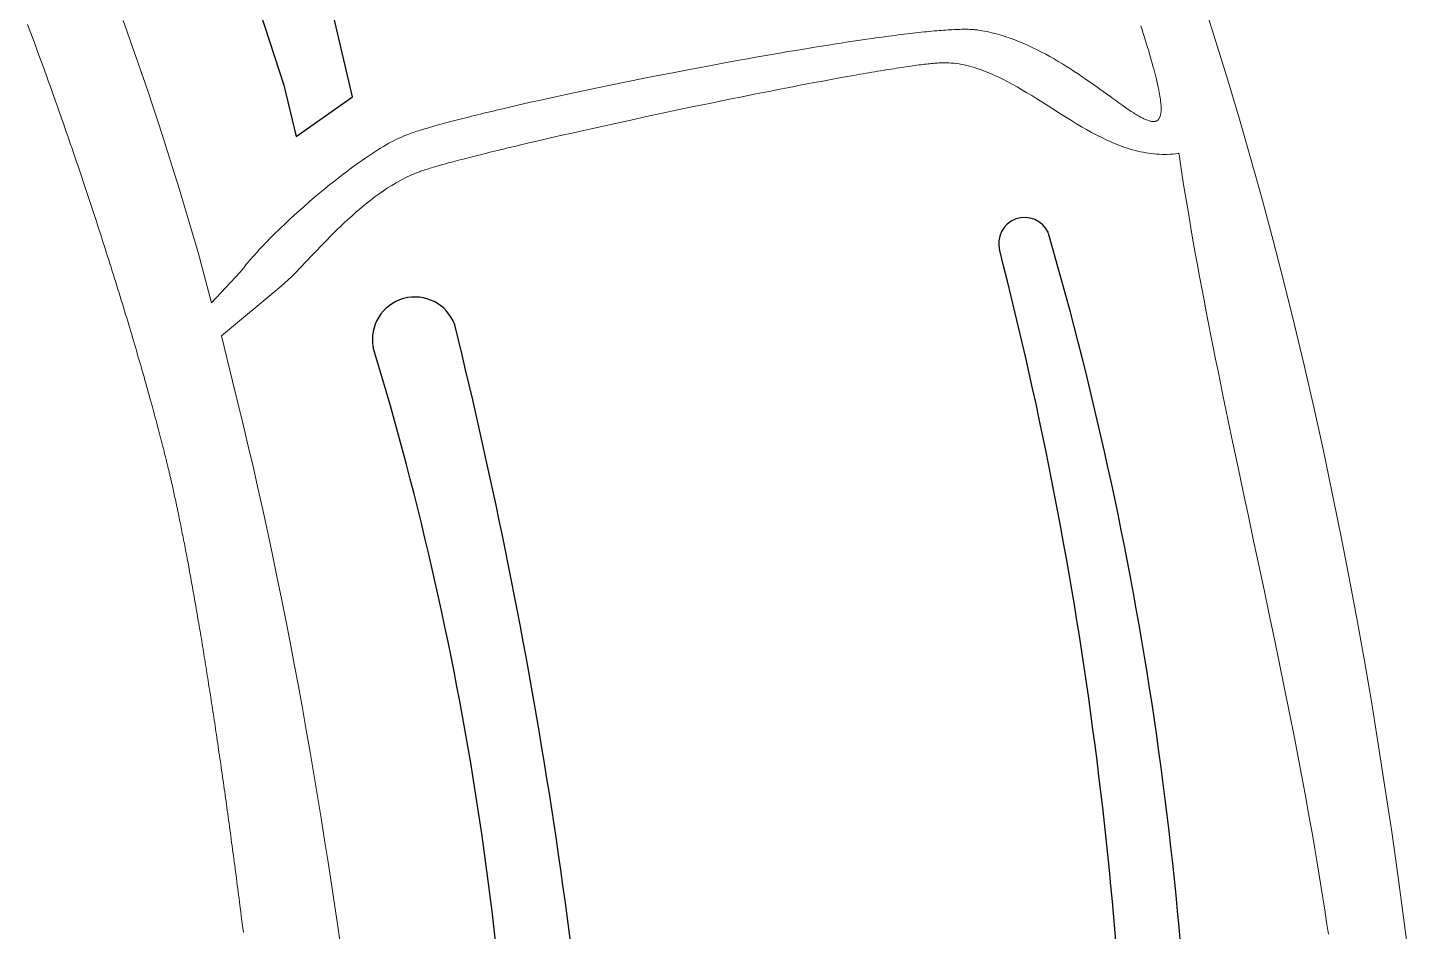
# Model space of a CAD drawing. Header units: millimetres. Extents: x 270980 to 377517, y 122245 to 152875.
# Drawn here: x 365761 to 367170, y 129192 to 130114 of the extents above; entities that cross this region are included whole.
import ezdxf

# ---------------------------------------------------------------- set-up
doc = ezdxf.new("R2010")
doc.units = ezdxf.units.MM
doc.layers.add('图层 1', color=7, linetype='Continuous', lineweight=0)

msp = doc.modelspace()

# ---------------------------------------------------------------- linework, layer by layer
msp.add_lwpolyline([(365879.7, 130378.6), (365924.4, 130304.3), (365988, 130160.4), (366022.1, 130055.6), (366034.4, 130003.3), (366092.1, 130043.7), (366073.1, 130125.2), (366025.5, 130243.5), (365984.5, 130311.3), (365946.5, 130383.4), (365935.4, 130386.6), (365921.6, 130386.6), (365905.2, 130386.6), (365879.7, 130378.6)])
for centre, radius, start, end in [((366777.9, 129894.3), 26.5, 23.9083, 196.076), ((363189.3, 128857.5), 3761.6, 0.1814, 16.1599), ((362684.8, 128840.6), 4200.1, 0.4023, 14.4262), ((366155.7, 129796.3), 43.3, 20.2853, 190.9375), ((360665.5, 128445.9), 5696.9, 3.7327, 13.8676), ((362880.4, 128805.9), 3378.7, 0.0962, 16.8999)]:
    msp.add_arc(centre, radius, start, end)
at = {"layer": '图层 1'}
for p, q in [((365858, 130121.6), (365861.8, 130111)), ((365861.8, 130111), (365865.6, 130100.4)), ((366655.1, 130107.7), (366658.2, 130108.1)), ((366658.2, 130108.1), (366661.1, 130108.4)), ((366661.1, 130108.4), (366664, 130108.8)), ((366664, 130108.8), (366666.9, 130109.1)), ((366666.9, 130109.1), (366669.7, 130109.4)), ((366669.7, 130109.4), (366672.5, 130109.7)), ((366672.5, 130109.7), (366675.3, 130110)), ((366675.3, 130110), (366677.9, 130110.2)), ((366677.9, 130110.2), (366680.6, 130110.5)), ((366680.6, 130110.5), (366683.2, 130110.7)), ((366683.2, 130110.7), (366685.7, 130111)), ((366685.7, 130111), (366688.2, 130111.2)), ((366688.2, 130111.2), (366690.6, 130111.4)), ((366690.6, 130111.4), (366693, 130111.6)), ((366693, 130111.6), (366695.3, 130111.8)), ((366695.3, 130111.8), (366697.6, 130111.9)), ((366697.6, 130111.9), (366699.8, 130112.1)), ((366699.8, 130112.1), (366702, 130112.2)), ((366702, 130112.2), (366704.1, 130112.3)), ((366704.1, 130112.3), (366706.1, 130112.4)), ((366706.1, 130112.4), (366708.1, 130112.5)), ((366708.1, 130112.5), (366710.1, 130112.6)), ((366710.1, 130112.6), (366711.9, 130112.6)), ((366711.9, 130112.6), (366713.8, 130112.7)), ((366713.8, 130112.7), (366715.5, 130112.7)), ((366715.5, 130112.7), (366717.2, 130112.7)), ((366717.2, 130112.7), (366718.8, 130112.7)), ((366718.8, 130112.7), (366720.4, 130112.7)), ((366720.4, 130112.7), (366721.9, 130112.6)), ((366721.9, 130112.6), (366723.3, 130112.6)), ((366723.3, 130112.6), (366724.7, 130112.5)), ((366724.7, 130112.5), (366726, 130112.4)), ((366726, 130112.4), (366727.2, 130112.3)), ((366727.2, 130112.3), (366728.4, 130112.1)), ((366728.4, 130112.1), (366729, 130112.1)), ((366729, 130112.1), (366729.3, 130112)), ((366729.3, 130112), (366729.9, 130112)), ((366729.9, 130112), (366732.3, 130111.6)), ((366732.3, 130111.6), (366734.7, 130111.2)), ((366734.7, 130111.2), (366737.1, 130110.7)), ((366737.1, 130110.7), (366739.6, 130110.3)), ((366739.6, 130110.3), (366742, 130109.7)), ((366742, 130109.7), (366744.4, 130109.2)), ((366744.4, 130109.2), (366749.1, 130108)), ((366749.1, 130108), (366753.9, 130106.6)), ((366897.8, 130112.2), (366896.5, 130116.1)), ((366899, 130108.3), (366897.8, 130112.2)), ((366900.2, 130104.6), (366899, 130108.3)), ((365865.6, 130100.4), (365869.4, 130089.7)), ((366552.3, 130092.5), (366560.2, 130093.8)), ((366560.2, 130093.8), (366567.9, 130095.1)), ((366567.9, 130095.1), (366575.6, 130096.3)), ((366575.6, 130096.3), (366583.2, 130097.5)), ((366583.2, 130097.5), (366590.7, 130098.7)), ((366590.7, 130098.7), (366598, 130099.8)), ((366598, 130099.8), (366605.3, 130100.9)), ((366605.3, 130100.9), (366612.4, 130101.9)), ((366612.4, 130101.9), (366619.4, 130103)), ((366619.4, 130103), (366622.8, 130103.4)), ((366622.8, 130103.4), (366626.2, 130103.9)), ((366626.2, 130103.9), (366629.6, 130104.4)), ((366629.6, 130104.4), (366632.9, 130104.8)), ((366632.9, 130104.8), (366636.2, 130105.3)), ((366636.2, 130105.3), (366639.5, 130105.7)), ((366639.5, 130105.7), (366642.7, 130106.1)), ((366642.7, 130106.1), (366645.9, 130106.5)), ((366645.9, 130106.5), (366649, 130106.9)), ((366649, 130106.9), (366652.1, 130107.3)), ((366652.1, 130107.3), (366655.1, 130107.7)), ((366753.9, 130106.6), (366758.6, 130105.1)), ((366758.6, 130105.1), (366763.3, 130103.5)), ((366763.3, 130103.5), (366768, 130101.8)), ((366768, 130101.8), (366772.6, 130100)), ((366772.6, 130100), (366777.2, 130098.1)), ((366777.2, 130098.1), (366781.7, 130096)), ((366781.7, 130096), (366786.2, 130093.9)), ((366786.2, 130093.9), (366790.7, 130091.8)), ((366901.3, 130101), (366900.2, 130104.6)), ((366902.4, 130097.4), (366901.3, 130101)), ((366903.4, 130094), (366902.4, 130097.4)), ((366904.5, 130090.6), (366903.4, 130094)), ((365869.4, 130089.7), (365873.1, 130079.1)), ((366469.9, 130078.1), (366486.7, 130081.2)), ((366486.7, 130081.2), (366495.1, 130082.7)), ((366495.1, 130082.7), (366503.5, 130084.1)), ((366503.5, 130084.1), (366511.8, 130085.6)), ((366511.8, 130085.6), (366520, 130087.1)), ((366520, 130087.1), (366528.2, 130088.5)), ((366528.2, 130088.5), (366536.3, 130089.9)), ((366536.3, 130089.9), (366544.3, 130091.2)), ((366544.3, 130091.2), (366552.3, 130092.5)), ((366790.7, 130091.8), (366795.1, 130089.5)), ((366795.1, 130089.5), (366799.5, 130087.2)), ((366799.5, 130087.2), (366803.8, 130084.8)), ((366803.8, 130084.8), (366808.1, 130082.4)), ((366808.1, 130082.4), (366812.3, 130079.9)), ((366812.3, 130079.9), (366816.5, 130077.4)), ((366905.4, 130087.4), (366904.5, 130090.6)), ((366906.4, 130084.2), (366905.4, 130087.4)), ((366907.2, 130081.1), (366906.4, 130084.2)), ((366908.1, 130078.1), (366907.2, 130081.1)), ((365873.1, 130079.1), (365876.8, 130068.4)), ((365876.8, 130068.4), (365880.4, 130057.7)), ((366401.9, 130065.1), (366418.9, 130068.4)), ((366418.9, 130068.4), (366435.9, 130071.7)), ((366435.9, 130071.7), (366452.9, 130074.9)), ((366452.9, 130074.9), (366469.9, 130078.1)), ((366603.7, 130065.7), (366597.2, 130064.6)), ((366606.8, 130066.3), (366603.7, 130065.7)), ((366609.9, 130066.8), (366606.8, 130066.3)), ((366613, 130067.3), (366609.9, 130066.8)), ((366616.1, 130067.9), (366613, 130067.3)), ((366619.1, 130068.4), (366616.1, 130067.9)), ((366622.1, 130068.9), (366619.1, 130068.4)), ((366625, 130069.4), (366622.1, 130068.9)), ((366627.9, 130069.9), (366625, 130069.4)), ((366630.7, 130070.3), (366627.9, 130069.9)), ((366633.5, 130070.8), (366630.7, 130070.3)), ((366636.3, 130071.3), (366633.5, 130070.8)), ((366639, 130071.7), (366636.3, 130071.3)), ((366641.7, 130072.1), (366639, 130071.7)), ((366644.3, 130072.5), (366641.7, 130072.1)), ((366646.9, 130072.9), (366644.3, 130072.5)), ((366649.4, 130073.3), (366646.9, 130072.9)), ((366651.9, 130073.7), (366649.4, 130073.3)), ((366654.3, 130074.1), (366651.9, 130073.7)), ((366656.7, 130074.4), (366654.3, 130074.1)), ((366659, 130074.8), (366656.7, 130074.4)), ((366661.3, 130075.1), (366659, 130074.8)), ((366663.5, 130075.4), (366661.3, 130075.1)), ((366665.7, 130075.7), (366663.5, 130075.4)), ((366667.8, 130076), (366665.7, 130075.7)), ((366669.9, 130076.3), (366667.8, 130076)), ((366671.9, 130076.5), (366669.9, 130076.3)), ((366673.9, 130076.8), (366671.9, 130076.5)), ((366675.8, 130077), (366673.9, 130076.8)), ((366677.7, 130077.2), (366675.8, 130077)), ((366679.4, 130077.4), (366677.7, 130077.2)), ((366681.2, 130077.6), (366679.4, 130077.4)), ((366682.9, 130077.8), (366681.2, 130077.6)), ((366684.5, 130077.9), (366682.9, 130077.8)), ((366686, 130078.1), (366684.5, 130077.9)), ((366687.5, 130078.2), (366686, 130078.1)), ((366688.9, 130078.3), (366687.5, 130078.2)), ((366690.3, 130078.4), (366688.9, 130078.3)), ((366691.6, 130078.5), (366690.3, 130078.4)), ((366692.9, 130078.5), (366691.6, 130078.5)), ((366694, 130078.6), (366692.9, 130078.5)), ((366695.1, 130078.6), (366694, 130078.6)), ((366696.2, 130078.6), (366695.1, 130078.6)), ((366697.1, 130078.6), (366696.2, 130078.6)), ((366698, 130078.6), (366697.1, 130078.6)), ((366698.5, 130078.6), (366698, 130078.6)), ((366699.2, 130078.6), (366698.5, 130078.6)), ((366700.5, 130078.5), (366699.2, 130078.6)), ((366703.1, 130078.3), (366700.5, 130078.5)), ((366705.8, 130078), (366703.1, 130078.3)), ((366708.4, 130077.7), (366705.8, 130078)), ((366711, 130077.3), (366708.4, 130077.7)), ((366713.7, 130076.8), (366711, 130077.3)), ((366716.3, 130076.3), (366713.7, 130076.8)), ((366718.9, 130075.7), (366716.3, 130076.3)), ((366721.5, 130075), (366718.9, 130075.7)), ((366724.1, 130074.3), (366721.5, 130075)), ((366726.7, 130073.6), (366724.1, 130074.3)), ((366729.3, 130072.8), (366726.7, 130073.6)), ((366731.9, 130071.9), (366729.3, 130072.8)), ((366734.4, 130071), (366731.9, 130071.9)), ((366737, 130070), (366734.4, 130071)), ((366739.6, 130069), (366737, 130070)), ((366742.2, 130068), (366739.6, 130069)), ((366744.7, 130066.9), (366742.2, 130068)), ((366747.3, 130065.7), (366744.7, 130066.9)), ((366749.8, 130064.6), (366747.3, 130065.7)), ((366816.5, 130077.4), (366820.6, 130074.8)), ((366820.6, 130074.8), (366824.6, 130072.3)), ((366824.6, 130072.3), (366828.6, 130069.7)), ((366828.6, 130069.7), (366832.5, 130067.1)), ((366832.5, 130067.1), (366836.4, 130064.5)), ((366908.9, 130075.1), (366908.1, 130078.1)), ((366909.7, 130072.3), (366908.9, 130075.1)), ((366910.4, 130069.6), (366909.7, 130072.3)), ((366911.1, 130066.9), (366910.4, 130069.6)), ((366911.8, 130064.3), (366911.1, 130066.9)), ((365880.4, 130057.7), (365884.1, 130047)), ((366327.4, 130049.9), (366335.5, 130051.6)), ((366335.5, 130051.6), (366343.6, 130053.3)), ((366343.6, 130053.3), (366351.8, 130055)), ((366351.8, 130055), (366360, 130056.7)), ((366360, 130056.7), (366368.3, 130058.4)), ((366368.3, 130058.4), (366376.7, 130060.1)), ((366376.7, 130060.1), (366385, 130061.8)), ((366385, 130061.8), (366401.9, 130065.1)), ((366534, 130052.7), (366526.5, 130051.2)), ((366541.5, 130054.1), (366534, 130052.7)), ((366548.8, 130055.6), (366541.5, 130054.1)), ((366556.1, 130056.9), (366548.8, 130055.6)), ((366563.2, 130058.3), (366556.1, 130056.9)), ((366570.3, 130059.6), (366563.2, 130058.3)), ((366577.2, 130060.9), (366570.3, 130059.6)), ((366584, 130062.2), (366577.2, 130060.9)), ((366590.7, 130063.4), (366584, 130062.2)), ((366597.2, 130064.6), (366590.7, 130063.4)), ((366754.9, 130062.1), (366749.8, 130064.6)), ((366760, 130059.5), (366754.9, 130062.1)), ((366765.1, 130056.8), (366760, 130059.5)), ((366770.2, 130054), (366765.1, 130056.8)), ((366775.2, 130051), (366770.2, 130054)), ((366836.4, 130064.5), (366840.2, 130061.9)), ((366840.2, 130061.9), (366843.9, 130059.3)), ((366843.9, 130059.3), (366847.6, 130056.7)), ((366847.6, 130056.7), (366851.2, 130054.2)), ((366851.2, 130054.2), (366854.7, 130051.7)), ((366854.7, 130051.7), (366858.1, 130049.2)), ((366912.4, 130061.8), (366911.8, 130064.3)), ((366912.9, 130059.4), (366912.4, 130061.8)), ((366913.5, 130057), (366912.9, 130059.4)), ((366914, 130054.8), (366913.5, 130057)), ((366914.5, 130052.6), (366914, 130054.8)), ((366914.9, 130050.5), (366914.5, 130052.6)), ((365884.1, 130047), (365887.7, 130036.3)), ((366266.4, 130036.5), (366273.7, 130038.2)), ((366273.7, 130038.2), (366281, 130039.8)), ((366281, 130039.8), (366288.5, 130041.5)), ((366288.5, 130041.5), (366296.1, 130043.2)), ((366296.1, 130043.2), (366303.8, 130044.8)), ((366303.8, 130044.8), (366311.6, 130046.5)), ((366311.6, 130046.5), (366319.5, 130048.2)), ((366319.5, 130048.2), (366327.4, 130049.9)), ((366472.1, 130040.3), (366456.2, 130037.1)), ((366480, 130042), (366472.1, 130040.3)), ((366487.9, 130043.6), (366480, 130042)), ((366495.7, 130045.1), (366487.9, 130043.6)), ((366503.5, 130046.7), (366495.7, 130045.1)), ((366511.2, 130048.2), (366503.5, 130046.7)), ((366518.9, 130049.7), (366511.2, 130048.2)), ((366526.5, 130051.2), (366518.9, 130049.7)), ((366780.3, 130048), (366775.2, 130051)), ((366785.4, 130045), (366780.3, 130048)), ((366790.4, 130041.8), (366785.4, 130045)), ((366795.5, 130038.6), (366790.4, 130041.8)), ((366805.6, 130032.2), (366795.5, 130038.6)), ((366858.1, 130049.2), (366861.5, 130046.8)), ((366861.5, 130046.8), (366864.8, 130044.4)), ((366864.8, 130044.4), (366868, 130042.1)), ((366868, 130042.1), (366871.1, 130039.9)), ((366871.1, 130039.9), (366874.1, 130037.7)), ((366874.1, 130037.7), (366877.1, 130035.6)), ((366915.3, 130048.4), (366914.9, 130050.5)), ((366915.6, 130046.5), (366915.3, 130048.4)), ((366915.9, 130044.6), (366915.6, 130046.5)), ((366916.2, 130042.8), (366915.9, 130044.6)), ((366916.5, 130041), (366916.2, 130042.8)), ((366916.7, 130039.4), (366916.5, 130041)), ((366916.8, 130037.8), (366916.7, 130039.4)), ((366917, 130036.3), (366916.8, 130037.8)), ((365887.7, 130036.3), (365894.7, 130014.9)), ((366210.5, 130023.2), (366213.5, 130024)), ((366213.5, 130024), (366216.5, 130024.7)), ((366216.5, 130024.7), (366219.6, 130025.5)), ((366219.6, 130025.5), (366222.7, 130026.2)), ((366222.7, 130026.2), (366225.8, 130027)), ((366225.8, 130027), (366229, 130027.8)), ((366229, 130027.8), (366232.2, 130028.5)), ((366232.2, 130028.5), (366235.5, 130029.3)), ((366235.5, 130029.3), (366238.8, 130030.1)), ((366238.8, 130030.1), (366242.1, 130030.9)), ((366242.1, 130030.9), (366245.5, 130031.7)), ((366245.5, 130031.7), (366252.3, 130033.3)), ((366252.3, 130033.3), (366259.3, 130034.9)), ((366259.3, 130034.9), (366266.4, 130036.5)), ((366392, 130023.6), (366376.1, 130020.1)), ((366408, 130027), (366392, 130023.6)), ((366424.1, 130030.4), (366408, 130027)), ((366440.1, 130033.8), (366424.1, 130030.4)), ((366456.2, 130037.1), (366440.1, 130033.8)), ((366815.7, 130025.8), (366805.6, 130032.2)), ((366820.8, 130022.6), (366815.7, 130025.8)), ((366877.1, 130035.6), (366879.9, 130033.6)), ((366879.9, 130033.6), (366882.7, 130031.7)), ((366882.7, 130031.7), (366885.4, 130029.9)), ((366885.4, 130029.9), (366886.7, 130029)), ((366886.7, 130029), (366888, 130028.2)), ((366888, 130028.2), (366889.2, 130027.4)), ((366889.2, 130027.4), (366890.5, 130026.6)), ((366890.5, 130026.6), (366891.7, 130025.8)), ((366891.7, 130025.8), (366892.9, 130025.1)), ((366892.9, 130025.1), (366894, 130024.4)), ((366894, 130024.4), (366895.1, 130023.8)), ((366895.1, 130023.8), (366896.3, 130023.2)), ((366916, 130023.2), (366916.2, 130023.9)), ((366916.2, 130023.9), (366916.5, 130024.7)), ((366916.5, 130024.7), (366916.7, 130025.6)), ((366916.7, 130025.6), (366916.8, 130026.5)), ((366916.8, 130026.5), (366917, 130027.5)), ((366917.1, 130034.8), (366917, 130036.3)), ((366917, 130027.5), (366917.1, 130028.6)), ((366917.2, 130033.4), (366917.1, 130034.8)), ((366917.1, 130028.6), (366917.2, 130029.7)), ((366917.2, 130032.1), (366917.2, 130033.4)), ((366917.2, 130030.9), (366917.2, 130032.1)), ((366917.2, 130029.7), (366917.2, 130030.9)), ((365894.7, 130014.9), (365901.7, 129993.4)), ((366159.6, 130009.2), (366161.4, 130009.7)), ((366161.4, 130009.7), (366163.4, 130010.3)), ((366163.4, 130010.3), (366165.4, 130011)), ((366165.4, 130011), (366167.4, 130011.6)), ((366167.4, 130011.6), (366169.6, 130012.2)), ((366169.6, 130012.2), (366171.7, 130012.8)), ((366171.7, 130012.8), (366173.9, 130013.5)), ((366173.9, 130013.5), (366176.2, 130014.1)), ((366176.2, 130014.1), (366178.6, 130014.8)), ((366178.6, 130014.8), (366181, 130015.4)), ((366181, 130015.4), (366183.4, 130016.1)), ((366183.4, 130016.1), (366185.9, 130016.8)), ((366185.9, 130016.8), (366188.4, 130017.5)), ((366188.4, 130017.5), (366191, 130018.2)), ((366191, 130018.2), (366193.7, 130018.9)), ((366193.7, 130018.9), (366196.4, 130019.6)), ((366196.4, 130019.6), (366199.1, 130020.3)), ((366199.1, 130020.3), (366201.9, 130021)), ((366201.9, 130021), (366204.7, 130021.7)), ((366204.7, 130021.7), (366207.6, 130022.5)), ((366207.6, 130022.5), (366210.5, 130023.2)), ((366329.6, 130009.9), (366322.1, 130008.2)), ((366337.2, 130011.6), (366329.6, 130009.9)), ((366344.9, 130013.3), (366337.2, 130011.6)), ((366352.6, 130015), (366344.9, 130013.3)), ((366360.4, 130016.7), (366352.6, 130015)), ((366368.2, 130018.4), (366360.4, 130016.7)), ((366376.1, 130020.1), (366368.2, 130018.4)), ((366825.9, 130019.5), (366820.8, 130022.6)), ((366831, 130016.4), (366825.9, 130019.5)), ((366836.1, 130013.3), (366831, 130016.4)), ((366841.2, 130010.4), (366836.1, 130013.3)), ((366846.3, 130007.5), (366841.2, 130010.4)), ((366896.3, 130023.2), (366897.3, 130022.6)), ((366897.3, 130022.6), (366898.4, 130022)), ((366898.4, 130022), (366899.4, 130021.5)), ((366899.4, 130021.5), (366900.4, 130021)), ((366900.4, 130021), (366901.4, 130020.6)), ((366901.4, 130020.6), (366902.3, 130020.2)), ((366902.3, 130020.2), (366903.3, 130019.9)), ((366903.3, 130019.9), (366904.2, 130019.5)), ((366904.2, 130019.5), (366905, 130019.3)), ((366905, 130019.3), (366905.9, 130019)), ((366905.9, 130019), (366906.7, 130018.9)), ((366906.7, 130018.9), (366907.5, 130018.7)), ((366907.5, 130018.7), (366908.2, 130018.6)), ((366908.2, 130018.6), (366909, 130018.6)), ((366909, 130018.6), (366909.6, 130018.6)), ((366909.6, 130018.6), (366910.3, 130018.6)), ((366910.3, 130018.6), (366911, 130018.7)), ((366911, 130018.7), (366911.6, 130018.8)), ((366911.6, 130018.8), (366912.1, 130019)), ((366912.1, 130019), (366912.7, 130019.3)), ((366912.7, 130019.3), (366913.2, 130019.6)), ((366913.2, 130019.6), (366913.7, 130019.9)), ((366913.7, 130019.9), (366914.2, 130020.3)), ((366914.2, 130020.3), (366914.6, 130020.8)), ((366914.6, 130020.8), (366915, 130021.3)), ((366915, 130021.3), (366915.3, 130021.9)), ((366915.3, 130021.9), (366915.7, 130022.5)), ((366915.7, 130022.5), (366916, 130023.2)), ((366126.4, 129994.8), (366129.2, 129996.4)), ((366129.2, 129996.4), (366131.9, 129997.9)), ((366131.9, 129997.9), (366134.5, 129999.3)), ((366134.5, 129999.3), (366137, 130000.5)), ((366137, 130000.5), (366139.5, 130001.7)), ((366139.5, 130001.7), (366141.9, 130002.8)), ((366141.9, 130002.8), (366144.2, 130003.8)), ((366144.2, 130003.8), (366145.5, 130004.3)), ((366145.5, 130004.3), (366146.8, 130004.8)), ((366146.8, 130004.8), (366148.1, 130005.3)), ((366148.1, 130005.3), (366149.6, 130005.8)), ((366149.6, 130005.8), (366151.1, 130006.3)), ((366151.1, 130006.3), (366152.7, 130006.9)), ((366152.7, 130006.9), (366154.3, 130007.4)), ((366154.3, 130007.4), (366156, 130008)), ((366156, 130008), (366157.8, 130008.6)), ((366157.8, 130008.6), (366159.6, 130009.2)), ((366272, 129996.7), (366265.3, 129995.2)), ((366278.8, 129998.3), (366272, 129996.7)), ((366285.8, 129999.9), (366278.8, 129998.3)), ((366292.8, 130001.6), (366285.8, 129999.9)), ((366300, 130003.2), (366292.8, 130001.6)), ((366307.3, 130004.9), (366300, 130003.2)), ((366314.6, 130006.5), (366307.3, 130004.9)), ((366322.1, 130008.2), (366314.6, 130006.5)), ((366851.5, 130004.8), (366846.3, 130007.5)), ((366856.6, 130002.2), (366851.5, 130004.8)), ((366861.8, 129999.7), (366856.6, 130002.2)), ((366864.4, 129998.5), (366861.8, 129999.7)), ((366867.1, 129997.3), (366864.4, 129998.5)), ((366869.7, 129996.2), (366867.1, 129997.3)), ((366872.3, 129995.2), (366869.7, 129996.2)), ((365901.7, 129993.4), (365908.5, 129971.8)), ((366102.3, 129979.3), (366105.5, 129981.5)), ((366105.5, 129981.5), (366108.6, 129983.7)), ((366108.6, 129983.7), (366111.7, 129985.7)), ((366111.7, 129985.7), (366114.8, 129987.7)), ((366114.8, 129987.7), (366117.8, 129989.6)), ((366117.8, 129989.6), (366120.7, 129991.4)), ((366120.7, 129991.4), (366123.6, 129993.2)), ((366123.6, 129993.2), (366126.4, 129994.8)), ((366209, 129981.3), (366206.4, 129980.7)), ((366211.6, 129982), (366209, 129981.3)), ((366214.2, 129982.7), (366211.6, 129982)), ((366216.9, 129983.4), (366214.2, 129982.7)), ((366219.6, 129984), (366216.9, 129983.4)), ((366222.4, 129984.7), (366219.6, 129984)), ((366225.2, 129985.4), (366222.4, 129984.7)), ((366228, 129986.1), (366225.2, 129985.4)), ((366230.9, 129986.9), (366228, 129986.1)), ((366233.9, 129987.6), (366230.9, 129986.9)), ((366236.8, 129988.3), (366233.9, 129987.6)), ((366239.9, 129989.1), (366236.8, 129988.3)), ((366242.9, 129989.8), (366239.9, 129989.1)), ((366246, 129990.5), (366242.9, 129989.8)), ((366249.1, 129991.3), (366246, 129990.5)), ((366252.3, 129992.1), (366249.1, 129991.3)), ((366258.7, 129993.6), (366252.3, 129992.1)), ((366265.3, 129995.2), (366258.7, 129993.6)), ((366874.9, 129994.1), (366872.3, 129995.2)), ((366877.6, 129993.2), (366874.9, 129994.1)), ((366880.2, 129992.2), (366877.6, 129993.2)), ((366882.8, 129991.3), (366880.2, 129992.2)), ((366885.5, 129990.5), (366882.8, 129991.3)), ((366888.2, 129989.7), (366885.5, 129990.5)), ((366890.8, 129989), (366888.2, 129989.7)), ((366893.5, 129988.3), (366890.8, 129989)), ((366896.2, 129987.7), (366893.5, 129988.3)), ((366898.9, 129987.2), (366896.2, 129987.7)), ((366901.6, 129986.7), (366898.9, 129987.2)), ((366904.3, 129986.2), (366901.6, 129986.7)), ((366907, 129985.9), (366904.3, 129986.2)), ((366909.7, 129985.6), (366907, 129985.9)), ((366912.5, 129985.3), (366909.7, 129985.6)), ((366915.2, 129985.2), (366912.5, 129985.3)), ((366918, 129985.1), (366915.2, 129985.2)), ((366920.8, 129985.1), (366918, 129985.1)), ((366923.5, 129985.1), (366920.8, 129985.1)), ((366926.3, 129985.2), (366923.5, 129985.1)), ((366929.1, 129985.4), (366926.3, 129985.2)), ((366931.9, 129985.7), (366929.1, 129985.4)), ((366934.7, 129986.1), (366931.9, 129985.7)), ((366935.1, 129986.1), (366934.7, 129986.1)), ((366935.3, 129986.2), (366935.1, 129986.1)), ((366935.4, 129986.2), (366935.3, 129986.2)), ((366935.3, 129986.2), (366935.3, 129986.2)), ((366935.4, 129986.1), (366935.4, 129986.2)), ((366935.4, 129986.2), (366935.4, 129986.2)), ((366935.4, 129986.2), (366935.4, 129986.2)), ((366935.8, 129983.3), (366935.4, 129986.1)), ((366936.7, 129977.5), (366935.8, 129983.3)), ((365908.5, 129971.8), (365915.1, 129950.2)), ((366082.5, 129964.9), (366085.9, 129967.4)), ((366085.9, 129967.4), (366089.2, 129969.9)), ((366089.2, 129969.9), (366092.5, 129972.3)), ((366092.5, 129972.3), (366095.8, 129974.7)), ((366095.8, 129974.7), (366099.1, 129977.1)), ((366099.1, 129977.1), (366102.3, 129979.3)), ((366160.3, 129967.4), (366159.3, 129967)), ((366161.5, 129967.8), (366160.3, 129967.4)), ((366162.7, 129968.2), (366161.5, 129967.8)), ((366163.9, 129968.6), (366162.7, 129968.2)), ((366165.2, 129969), (366163.9, 129968.6)), ((366166.6, 129969.5), (366165.2, 129969)), ((366168.1, 129969.9), (366166.6, 129969.5)), ((366169.6, 129970.4), (366168.1, 129969.9)), ((366171.1, 129970.9), (366169.6, 129970.4)), ((366172.8, 129971.4), (366171.1, 129970.9)), ((366174.4, 129971.9), (366172.8, 129971.4)), ((366176.2, 129972.4), (366174.4, 129971.9)), ((366178, 129972.9), (366176.2, 129972.4)), ((366179.9, 129973.5), (366178, 129972.9)), ((366181.8, 129974), (366179.9, 129973.5)), ((366183.8, 129974.6), (366181.8, 129974)), ((366185.8, 129975.2), (366183.8, 129974.6)), ((366187.9, 129975.7), (366185.8, 129975.2)), ((366190, 129976.3), (366187.9, 129975.7)), ((366192.2, 129976.9), (366190, 129976.3)), ((366194.4, 129977.5), (366192.2, 129976.9)), ((366196.7, 129978.1), (366194.4, 129977.5)), ((366199.1, 129978.8), (366196.7, 129978.1)), ((366201.5, 129979.4), (366199.1, 129978.8)), ((366203.9, 129980), (366201.5, 129979.4)), ((366206.4, 129980.7), (366203.9, 129980)), ((366938.4, 129966), (366936.7, 129977.5)), ((366062.1, 129948.7), (366069, 129954.2)), ((366069, 129954.2), (366072.4, 129956.9)), ((366072.4, 129956.9), (366075.8, 129959.6)), ((366075.8, 129959.6), (366079.1, 129962.3)), ((366079.1, 129962.3), (366082.5, 129964.9)), ((366132.2, 129953.5), (366127.9, 129950.8)), ((366136.7, 129956.1), (366132.2, 129953.5)), ((366141.1, 129958.6), (366136.7, 129956.1)), ((366143.4, 129959.8), (366141.1, 129958.6)), ((366145.7, 129961), (366143.4, 129959.8)), ((366148, 129962.1), (366145.7, 129961)), ((366150.3, 129963.2), (366148, 129962.1)), ((366152.6, 129964.2), (366150.3, 129963.2)), ((366154.9, 129965.2), (366152.6, 129964.2)), ((366157.3, 129966.2), (366154.9, 129965.2)), ((366157.6, 129966.3), (366157.3, 129966.2)), ((366157.8, 129966.4), (366157.6, 129966.3)), ((366158.3, 129966.6), (366157.8, 129966.4)), ((366159.3, 129967), (366158.3, 129966.6)), ((366940.2, 129954.5), (366938.4, 129966)), ((366942.1, 129942.9), (366940.2, 129954.5)), ((365915.1, 129950.2), (365921.7, 129928.6)), ((366048.6, 129937.2), (366055.3, 129943)), ((366055.3, 129943), (366062.1, 129948.7)), ((366111, 129938.8), (366106.9, 129935.6)), ((366115.1, 129942), (366111, 129938.8)), ((366119.3, 129945), (366115.1, 129942)), ((366123.6, 129947.9), (366119.3, 129945)), ((366127.9, 129950.8), (366123.6, 129947.9)), ((366944, 129931.2), (366942.1, 129942.9)), ((365921.7, 129928.6), (365928.1, 129906.9)), ((366028.9, 129919.6), (366035.3, 129925.5)), ((366035.3, 129925.5), (366041.9, 129931.4)), ((366041.9, 129931.4), (366048.6, 129937.2)), ((366095, 129925.7), (366091.2, 129922.2)), ((366098.9, 129929), (366095, 129925.7)), ((366102.9, 129932.4), (366098.9, 129929)), ((366106.9, 129935.6), (366102.9, 129932.4)), ((366946, 129919.5), (366944, 129931.2)), ((366016.4, 129907.9), (366019.5, 129910.8)), ((366019.5, 129910.8), (366022.6, 129913.7)), ((366022.6, 129913.7), (366025.7, 129916.7)), ((366025.7, 129916.7), (366028.9, 129919.6)), ((366080, 129911.8), (366076.4, 129908.3)), ((366083.6, 129915.3), (366080, 129911.8)), ((366087.4, 129918.8), (366083.6, 129915.3)), ((366091.2, 129922.2), (366087.4, 129918.8)), ((366948, 129907.8), (366946, 129919.5)), ((365928.1, 129906.9), (365934.4, 129885.1)), ((366004.8, 129896.3), (366007.6, 129899.2)), ((366007.6, 129899.2), (366010.5, 129902)), ((366010.5, 129902), (366013.4, 129904.9)), ((366013.4, 129904.9), (366016.4, 129907.9)), ((366065.9, 129897.7), (366062.5, 129894.3)), ((366069.3, 129901.2), (366065.9, 129897.7)), ((366072.8, 129904.7), (366069.3, 129901.2)), ((366076.4, 129908.3), (366072.8, 129904.7)), ((366950, 129896), (366948, 129907.8)), ((365934.4, 129885.1), (365948.2, 129833.8)), ((365991.9, 129882.4), (365994.3, 129885.1)), ((365994.3, 129885.1), (365996.8, 129887.9)), ((365996.8, 129887.9), (365999.4, 129890.7)), ((365999.4, 129890.7), (366002.1, 129893.5)), ((366002.1, 129893.5), (366004.8, 129896.3)), ((366052.7, 129884), (366049.6, 129880.8)), ((366055.9, 129887.4), (366052.7, 129884)), ((366059.2, 129890.8), (366055.9, 129887.4)), ((366062.5, 129894.3), (366059.2, 129890.8)), ((366952.1, 129884.2), (366950, 129896)), ((366954.3, 129872.3), (366952.1, 129884.2)), ((365979.1, 129867.1), (365981, 129869.5)), ((365981, 129869.5), (365983, 129872)), ((365983, 129872), (365985, 129874.6)), ((365985, 129874.6), (365987.2, 129877.1)), ((365987.2, 129877.1), (365989.5, 129879.8)), ((365989.5, 129879.8), (365991.9, 129882.4)), ((366040.6, 129871.3), (366037.7, 129868.3)), ((366043.5, 129874.4), (366040.6, 129871.3)), ((366046.5, 129877.5), (366043.5, 129874.4)), ((366049.6, 129880.8), (366046.5, 129877.5)), ((366956.5, 129860.4), (366954.3, 129872.3)), ((365948.2, 129833.8), (365977.3, 129864.8)), ((365977.3, 129864.8), (365979.1, 129867.1)), ((366024.1, 129855), (366022.8, 129853.8)), ((366025.4, 129856.2), (366024.1, 129855)), ((366026.7, 129857.4), (366025.4, 129856.2)), ((366029.3, 129859.9), (366026.7, 129857.4)), ((366032.1, 129862.6), (366029.3, 129859.9)), ((366034.8, 129865.4), (366032.1, 129862.6)), ((366037.7, 129868.3), (366034.8, 129865.4)), ((366958.7, 129848.5), (366956.5, 129860.4)), ((366019.1, 129850.6), (365958.2, 129800)), ((366020.3, 129851.6), (366019.1, 129850.6)), ((366021.6, 129852.7), (366020.3, 129851.6)), ((366022.8, 129853.8), (366021.6, 129852.7)), ((366961, 129836.5), (366958.7, 129848.5)), ((366963.3, 129824.5), (366961, 129836.5)), ((366965.6, 129812.5), (366963.3, 129824.5)), ((366968, 129800.4), (366965.6, 129812.5)), ((365958.2, 129800), (365969.7, 129753.8)), ((366970.4, 129788.3), (366968, 129800.4)), ((366972.8, 129776.1), (366970.4, 129788.3)), ((366975.3, 129764), (366972.8, 129776.1)), ((366977.8, 129751.8), (366975.3, 129764)), ((365969.7, 129753.8), (365975.1, 129731.7)), ((366980.3, 129739.5), (366977.8, 129751.8)), ((365975.1, 129731.7), (365980.5, 129709.7)), ((366985.3, 129715), (366980.3, 129739.5)), ((366990.5, 129690.4), (366985.3, 129715)), ((365980.5, 129709.7), (365985.7, 129687.6)), ((365985.7, 129687.6), (365990.9, 129665.5)), ((366995.7, 129665.6), (366990.5, 129690.4)), ((365990.9, 129665.5), (365995.9, 129643.3)), ((367001, 129640.8), (366995.7, 129665.6)), ((365995.9, 129643.3), (366000.9, 129621.1)), ((367006.3, 129615.9), (367001, 129640.8)), ((366000.9, 129621.1), (366005.7, 129598.9)), ((367011.6, 129591), (367006.3, 129615.9)), ((366005.7, 129598.9), (366010.4, 129576.6)), ((367017, 129566), (367011.6, 129591)), ((366010.4, 129576.6), (366015, 129554.4)), ((367022.3, 129540.9), (367017, 129566)), ((366015, 129554.4), (366019.6, 129532.1)), ((366019.6, 129532.1), (366024, 129509.8)), ((367027.6, 129515.8), (367022.3, 129540.9)), ((366024, 129509.8), (366028.4, 129487.4)), ((367032.9, 129490.6), (367027.6, 129515.8)), ((367038.1, 129465.5), (367032.9, 129490.6)), ((366028.4, 129487.4), (366032.6, 129465)), ((366032.6, 129465), (366036.8, 129442.7)), ((367043.2, 129440.3), (367038.1, 129465.5)), ((366036.8, 129442.7), (366040.9, 129420.3)), ((367048.3, 129415.1), (367043.2, 129440.3)), ((366040.9, 129420.3), (366044.9, 129397.8)), ((367053.2, 129389.9), (367048.3, 129415.1)), ((366044.9, 129397.8), (366048.8, 129375.4)), ((367058.1, 129364.8), (367053.2, 129389.9)), ((366048.8, 129375.4), (366052.6, 129352.9)), ((367062.8, 129339.6), (367058.1, 129364.8)), ((366052.6, 129352.9), (366056.4, 129330.5)), ((367065.2, 129327), (367062.8, 129339.6)), ((366056.4, 129330.5), (366060, 129308)), ((367067.4, 129314.5), (367065.2, 129327)), ((366060, 129308), (366063.6, 129285.5)), ((367069.7, 129301.9), (367067.4, 129314.5)), ((367071.9, 129289.4), (367069.7, 129301.9)), ((366063.6, 129285.5), (366067.2, 129263)), ((367074.1, 129276.8), (367071.9, 129289.4)), ((367076.2, 129264.3), (367074.1, 129276.8)), ((366067.2, 129263), (366070.6, 129240.5)), ((367078.3, 129251.8), (367076.2, 129264.3)), ((367080.3, 129239.3), (367078.3, 129251.8)), ((366070.6, 129240.5), (366074, 129218)), ((367082.3, 129226.8), (367080.3, 129239.3)), ((367084.2, 129214.4), (367082.3, 129226.8)), ((366074, 129218), (366077.3, 129195.5)), ((367086.1, 129201.9), (367084.2, 129214.4)), ((366077.3, 129195.5), (366080.5, 129173)), ((367087.9, 129189.5), (367086.1, 129201.9))]:
    msp.add_line(p, q, dxfattribs=at)
msp.add_lwpolyline([(365980.7, 129191.3), (365979.8, 129198.3), (365978.9, 129205.2), (365978, 129212.2), (365977.1, 129219.1), (365976.3, 129225.9), (365975.8, 129229.4), (365975.4, 129232.8), (365974.9, 129236.2), (365974.5, 129239.6), (365974.1, 129243), (365973.6, 129246.4), (365973.2, 129249.8), (365972.7, 129253.1), (365972.3, 129256.5), (365971.9, 129259.9), (365971.4, 129263.2), (365971, 129266.6), (365970.5, 129269.9), (365970.1, 129273.2), (365969.6, 129276.5), (365969.2, 129279.8), (365968.7, 129283.1), (365968.3, 129286.4), (365967.9, 129289.7), (365967.4, 129293), (365967, 129296.3), (365966.5, 129299.5), (365966.1, 129302.8), (365965.6, 129306), (365965.2, 129309.2), (365964.7, 129312.5), (365964.3, 129315.7), (365963.9, 129318.9), (365963.4, 129322.1), (365963, 129325.3), (365962.5, 129328.5), (365962.1, 129331.6), (365961.6, 129334.8), (365961.2, 129338), (365960.7, 129341.1), (365960.3, 129344.2), (365959.8, 129347.4), (365959.4, 129350.5), (365958.9, 129353.6), (365958.5, 129356.7), (365958.1, 129359.8), (365957.6, 129362.9), (365957.2, 129365.9), (365956.7, 129369), (365956.3, 129372.1), (365955.8, 129375.1), (365955.4, 129378.1), (365954.9, 129381.2), (365954.5, 129384.2), (365954, 129387.2), (365953.6, 129390.2), (365953.2, 129393.2), (365952.7, 129396.1), (365952.3, 129399.1), (365951.8, 129402.1), (365951.4, 129405), (365950.9, 129407.9), (365950.5, 129410.9), (365950.1, 129413.8), (365949.6, 129416.7), (365949.2, 129419.6), (365948.7, 129422.5), (365948.3, 129425.4), (365947.8, 129428.2), (365947.4, 129431.1), (365947, 129433.9), (365946.5, 129436.8), (365946.1, 129439.6), (365945.6, 129442.4), (365945.2, 129445.2), (365944.8, 129448), (365944.3, 129450.8), (365943.9, 129453.5), (365943.4, 129456.3), (365943, 129459), (365942.6, 129461.8), (365942.1, 129464.5), (365941.7, 129467.2), (365941.2, 129469.9), (365940.8, 129472.6), (365940.4, 129475.3), (365939.9, 129478), (365939.5, 129480.6), (365939.1, 129483.3), (365938.6, 129485.9), (365938.2, 129488.6), (365937.8, 129491.2), (365937.3, 129493.8), (365936.9, 129496.4), (365936.5, 129499), (365936, 129501.5), (365935.6, 129504.1), (365935.2, 129506.6), (365934.7, 129509.2), (365934.3, 129511.7), (365933.9, 129514.2), (365933.4, 129516.7), (365933, 129519.2), (365932.6, 129521.7), (365932.2, 129524.1), (365931.7, 129526.6), (365931.3, 129529), (365930.9, 129531.5), (365930.5, 129533.9), (365930, 129536.3), (365929.6, 129538.7), (365929.2, 129541.1), (365928.8, 129543.4), (365928.3, 129545.8), (365927.9, 129548.1), (365927.5, 129550.4), (365927.1, 129552.8), (365926.7, 129555.1), (365926.2, 129557.4), (365925.8, 129559.6), (365925.4, 129561.9), (365925, 129564.2), (365924.6, 129566.4), (365924.2, 129568.6), (365923.7, 129570.9), (365923.3, 129573.1), (365922.9, 129575.3), (365922.5, 129577.4), (365922.1, 129579.6), (365921.7, 129581.7), (365921.3, 129583.9), (365920.9, 129586), (365920.5, 129588.1), (365920, 129590.2), (365919.6, 129592.3), (365919.2, 129594.4), (365918.8, 129596.4), (365918.4, 129598.5), (365918, 129600.5), (365917.6, 129602.5), (365917.2, 129604.5), (365916.8, 129606.5), (365916.4, 129608.5), (365916, 129610.5), (365915.6, 129612.4), (365915.2, 129614.4), (365914.8, 129616.3), (365914.4, 129618.2), (365914, 129620.1), (365913.6, 129622), (365913.3, 129623.8), (365912.9, 129625.7), (365912.5, 129627.5), (365912.1, 129629.4), (365911.7, 129631.2), (365911.3, 129633), (365910.9, 129634.8), (365910.5, 129636.5), (365910.2, 129638.3), (365909.8, 129640), (365909.4, 129641.7), (365909, 129643.5), (365908.6, 129645.1), (365908.3, 129646.8), (365907.9, 129648.5), (365907.5, 129650.2), (365907.4, 129650.6), (365907.4, 129650.7), (365907.4, 129650.7), (365907.4, 129650.7), (365907.4, 129650.7), (365907.3, 129650.9), (365907.2, 129651.4), (365907, 129652.4), (365906.8, 129653.4), (365906.5, 129654.4), (365906.3, 129655.4), (365906, 129656.4), (365905.8, 129657.5), (365905.6, 129658.5), (365905.3, 129659.6), (365905.1, 129660.6), (365904.8, 129661.7), (365904.5, 129662.8), (365904.3, 129663.9), (365904, 129665), (365903.7, 129666.1), (365903.5, 129667.2), (365903.2, 129668.3), (365902.9, 129669.4), (365902.7, 129670.6), (365902.4, 129671.7), (365902.1, 129672.9), (365901.8, 129674), (365901.5, 129675.2), (365901.2, 129676.4), (365900.9, 129677.5), (365900.6, 129678.7), (365900.3, 129679.9), (365900, 129681.1), (365899.7, 129682.3), (365899.4, 129683.6), (365899.1, 129684.8), (365898.8, 129686), (365898.5, 129687.2), (365898.2, 129688.5), (365897.8, 129689.7), (365897.5, 129691), (365897.2, 129692.3), (365896.9, 129693.6), (365896.5, 129694.8), (365896.2, 129696.1), (365895.9, 129697.4), (365895.5, 129698.7), (365895.2, 129700), (365894.8, 129701.4), (365894.5, 129702.7), (365893.8, 129705.3), (365893.1, 129708), (365892.3, 129710.8), (365891.6, 129713.5), (365890.8, 129716.3), (365890.1, 129719.1), (365889.3, 129722), (365888.5, 129724.8), (365887.8, 129727.7), (365887, 129730.6), (365886.1, 129733.5), (365885.3, 129736.5), (365884.5, 129739.5), (365883.7, 129742.5), (365882.8, 129745.6), (365881.9, 129748.6), (365881.1, 129751.7), (365880.2, 129754.8), (365879.3, 129758), (365878.4, 129761.1), (365877.5, 129764.3), (365876.6, 129767.5), (365875.6, 129770.8), (365874.7, 129774), (365873.8, 129777.3), (365872.8, 129780.6), (365871.8, 129783.9), (365870.8, 129787.3), (365869.9, 129790.6), (365868.9, 129794), (365867.9, 129797.4), (365866.8, 129800.9), (365865.8, 129804.3), (365864.8, 129807.8), (365863.7, 129811.3), (365862.7, 129814.8), (365861.6, 129818.3), (365860.5, 129821.9), (365859.4, 129825.5), (365858.3, 129829.1), (365857.2, 129832.7), (365856.1, 129836.3), (365855, 129840), (365853.9, 129843.7), (365852.7, 129847.4), (365851.6, 129851.1), (365850.4, 129854.8), (365849.3, 129858.5), (365848.1, 129862.3), (365846.9, 129866.1), (365845.7, 129869.9), (365844.5, 129873.7), (365843.3, 129877.6), (365842.1, 129881.4), (365840.8, 129885.3), (365839.6, 129889.2), (365838.4, 129893.1), (365837.1, 129897), (365835.8, 129900.9), (365834.6, 129904.9), (365833.3, 129908.8), (365832, 129912.8), (365830.7, 129916.8), (365829.4, 129920.8), (365828.1, 129924.8), (365826.7, 129928.9), (365825.4, 129932.9), (365824.1, 129937), (365822.7, 129941.1), (365821.4, 129945.2), (365820, 129949.3), (365818.6, 129953.4), (365817.2, 129957.5), (365815.8, 129961.7), (365814.4, 129965.8), (365813, 129970), (365811.6, 129974.2), (365810.2, 129978.4), (365808.8, 129982.6), (365807.3, 129986.8), (365805.9, 129991), (365804.4, 129995.3), (365802.9, 129999.5), (365801.5, 130003.8), (365800, 130008), (365798.5, 130012.3), (365797, 130016.6), (365795.5, 130020.9), (365794, 130025.2), (365792.5, 130029.5), (365790.9, 130033.9), (365789.4, 130038.2), (365787.9, 130042.6), (365786.3, 130046.9), (365784.8, 130051.3), (365783.2, 130055.6), (365781.6, 130060), (365780, 130064.4), (365778.5, 130068.8), (365776.9, 130073.2), (365775.3, 130077.6), (365773.6, 130082), (365772, 130086.4), (365770.4, 130090.9), (365768.8, 130095.3), (365767.1, 130099.8), (365765.5, 130104.2), (365763.8, 130108.6), (365762.2, 130113.1), (365760.5, 130117.6)], dxfattribs=at)
msp.add_open_spline([(366579.6, 130959.5), (367069.2, 130201.5), (367215, 129206.6), (367227.1, 128290.5), (367230.3, 128048), (367236, 127798.5), (367153.1, 127526.6)], degree=3, knots=[7, 7, 7, 7, 8, 8, 8, 9, 9, 9, 9], dxfattribs=at)

doc.saveas('drawing.dxf')
